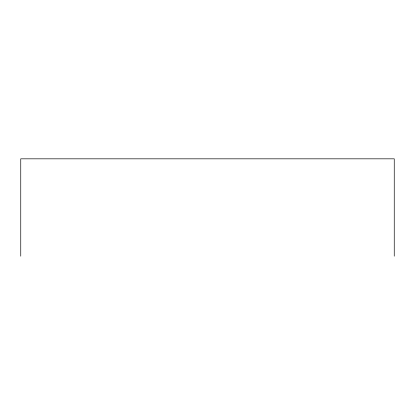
<?xml version="1.0" encoding="UTF-8"?>
<svg xmlns="http://www.w3.org/2000/svg" width="415" height="415" viewBox="0 0 415 415"><rect width="100%" height="100%" fill="white"/><g stroke="black" fill="none" stroke-linecap="round" stroke-linejoin="round"><path stroke-width="0.62" d="M394.25 256.174L394.25 158.826L20.75 158.826L20.75 256.174"/></g></svg>
